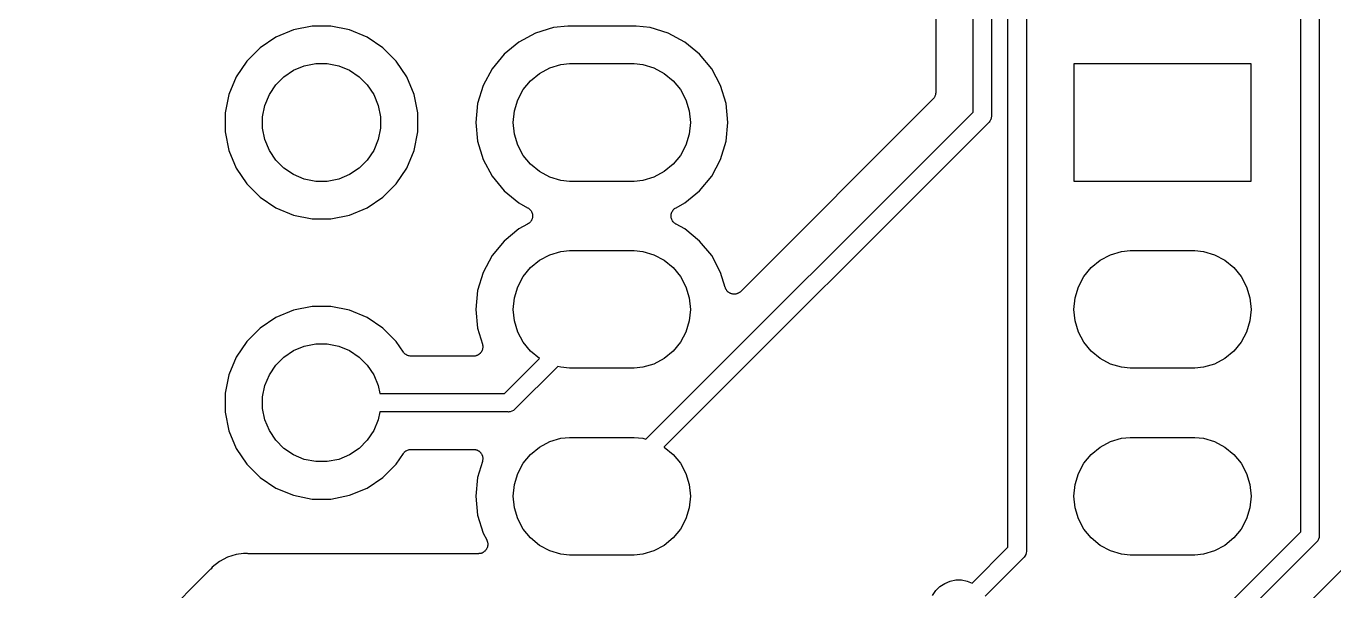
# Model space of a CAD drawing. Extents: x 19 to 115, y -142 to -17.
# Drawn here: x 30.28 to 48.05, y -127.02 to -119.34 of the extents above; entities that cross this region are included whole.
import ezdxf

# ---------------------------------------------------------------- set-up
doc = ezdxf.new("R2010")
doc.units = 0
doc.layers.add('BLACK', color=7, linetype='CONTINUOUS')

msp = doc.modelspace()

# ---------------------------------------------------------------- linework, layer by layer
at = {"layer": 'BLACK', "linetype": 'CONTINUOUS'}
for p, q in [((47.6, -126.213), (47.6, -103.411)), ((47.85, -103.457), (47.85, -126.259)), ((43.62, -126.423), (43.62, -108.661)), ((43.87, -108.707), (43.87, -126.468)), ((43.145, -120.508), (43.145, -114.004)), ((43.395, -113.958), (43.395, -120.554)), ((42.637, -118.145), (42.637, -120.245)), ((33.9085, -119.392), (33.6704, -119.491)), ((34.1612, -119.342), (33.9085, -119.392)), ((34.4188, -119.342), (34.1612, -119.342)), ((34.6715, -119.392), (34.4188, -119.342)), ((34.9096, -119.491), (34.6715, -119.392)), ((37.4436, -119.361), (37.197, -119.436)), ((37.6357, -119.342), (37.4436, -119.361)), ((38.5643, -119.342), (37.6357, -119.342)), ((38.7564, -119.361), (38.5643, -119.342)), ((39.003, -119.436), (38.7564, -119.361)), ((33.6704, -119.491), (33.4562, -119.634)), ((35.1238, -119.634), (34.9096, -119.491)), ((36.9698, -119.557), (36.7706, -119.721)), ((37.197, -119.436), (36.9698, -119.557)), ((39.2302, -119.557), (39.003, -119.436)), ((39.4294, -119.721), (39.2302, -119.557)), ((33.4562, -119.634), (33.274, -119.816)), ((35.306, -119.816), (35.1238, -119.634)), ((36.7706, -119.721), (36.6072, -119.92)), ((39.5928, -119.92), (39.4294, -119.721)), ((33.274, -119.816), (33.1309, -120.03)), ((33.78, -120.029), (33.9111, -119.941)), ((33.9111, -119.941), (34.0566, -119.881)), ((34.0566, -119.881), (34.2112, -119.85)), ((34.2112, -119.85), (34.3688, -119.85)), ((34.3688, -119.85), (34.5234, -119.881)), ((34.5234, -119.881), (34.6689, -119.941)), ((34.6689, -119.941), (34.8, -120.029)), ((35.4491, -120.03), (35.306, -119.816)), ((36.6072, -119.92), (36.4857, -120.147)), ((37.2534, -119.982), (37.3924, -119.907)), ((37.3924, -119.907), (37.5432, -119.862)), ((37.5432, -119.862), (37.6607, -119.85)), ((37.6607, -119.85), (38.5393, -119.85)), ((38.5393, -119.85), (38.6568, -119.862)), ((38.6568, -119.862), (38.8076, -119.907)), ((38.8076, -119.907), (38.9466, -119.982)), ((39.7143, -120.147), (39.5928, -119.92)), ((44.52, -121.45), (44.52, -119.85)), ((44.52, -119.85), (46.92, -119.85)), ((46.92, -119.85), (46.92, -121.45)), ((33.1309, -120.03), (33.0323, -120.268)), ((33.581, -120.271), (33.6686, -120.14)), ((33.6686, -120.14), (33.78, -120.029)), ((34.8, -120.029), (34.9114, -120.14)), ((34.9114, -120.14), (34.999, -120.271)), ((35.5477, -120.268), (35.4491, -120.03)), ((37.0316, -120.203), (37.1316, -120.082)), ((37.1316, -120.082), (37.2534, -119.982)), ((38.9466, -119.982), (39.0684, -120.082)), ((39.0684, -120.082), (39.1684, -120.203)), ((33.0323, -120.268), (32.982, -120.521)), ((33.5207, -120.417), (33.581, -120.271)), ((34.999, -120.271), (35.0593, -120.417)), ((35.598, -120.521), (35.5477, -120.268)), ((36.4857, -120.147), (36.4109, -120.394)), ((36.9573, -120.342), (37.0316, -120.203)), ((39.1684, -120.203), (39.2427, -120.342)), ((39.7891, -120.394), (39.7143, -120.147)), ((42.6148, -120.317), (42.6073, -120.326)), ((42.6151, -120.316), (42.6148, -120.317)), ((42.6155, -120.316), (42.6151, -120.316)), ((42.6211, -120.306), (42.6155, -120.316)), ((42.6267, -120.295), (42.6211, -120.306)), ((42.6269, -120.295), (42.6267, -120.295)), ((42.6272, -120.294), (42.6269, -120.295)), ((42.6307, -120.283), (42.6272, -120.294)), ((42.6342, -120.272), (42.6307, -120.283)), ((42.6343, -120.271), (42.6342, -120.272)), ((42.6345, -120.27), (42.6343, -120.271)), ((42.6357, -120.259), (42.6345, -120.27)), ((42.637, -120.247), (42.6357, -120.259)), ((42.637, -120.245), (42.637, -120.246)), ((42.637, -120.246), (42.637, -120.246)), ((42.637, -120.246), (42.637, -120.246)), ((42.637, -120.246), (42.637, -120.247)), ((33.49, -120.571), (33.5207, -120.417)), ((35.0593, -120.417), (35.09, -120.571)), ((36.4109, -120.394), (36.3857, -120.65)), ((36.8961, -120.65), (36.9116, -120.493)), ((36.9116, -120.493), (36.9573, -120.342)), ((39.2427, -120.342), (39.2884, -120.493)), ((39.2884, -120.493), (39.3039, -120.65)), ((39.8143, -120.65), (39.7891, -120.394)), ((42.5998, -120.335), (39.9883, -122.947)), ((42.6073, -120.326), (42.5998, -120.335)), ((32.982, -120.521), (32.982, -120.779)), ((33.49, -120.729), (33.49, -120.571)), ((35.09, -120.571), (35.09, -120.729)), ((35.598, -120.779), (35.598, -120.521)), ((36.3857, -120.65), (36.4109, -120.906)), ((36.9116, -120.807), (36.8961, -120.65)), ((38.6989, -124.954), (43.145, -120.508)), ((43.3541, -120.653), (38.9457, -125.061)), ((39.3039, -120.65), (39.2884, -120.807)), ((39.7891, -120.906), (39.8143, -120.65)), ((43.3588, -120.649), (43.3541, -120.653)), ((43.3627, -120.644), (43.3588, -120.649)), ((43.3744, -120.63), (43.3627, -120.644)), ((43.3627, -120.644), (43.3627, -120.644)), ((43.3823, -120.615), (43.3744, -120.63)), ((43.386, -120.608), (43.3823, -120.615)), ((43.3932, -120.585), (43.386, -120.608)), ((43.395, -120.566), (43.3932, -120.585)), ((43.395, -120.554), (43.3956, -120.56)), ((43.3956, -120.56), (43.395, -120.566)), ((43.395, -120.566), (43.395, -120.566)), ((32.982, -120.779), (33.0323, -121.032)), ((33.5207, -120.883), (33.49, -120.729)), ((35.09, -120.729), (35.0593, -120.883)), ((35.5477, -121.032), (35.598, -120.779)), ((36.9573, -120.958), (36.9116, -120.807)), ((39.2884, -120.807), (39.2427, -120.958)), ((33.581, -121.029), (33.5207, -120.883)), ((33.6686, -121.16), (33.581, -121.029)), ((34.999, -121.029), (34.9114, -121.16)), ((35.0593, -120.883), (34.999, -121.029)), ((36.4109, -120.906), (36.4857, -121.153)), ((37.0316, -121.097), (36.9573, -120.958)), ((39.2427, -120.958), (39.1684, -121.097)), ((39.7143, -121.153), (39.7891, -120.906)), ((33.0323, -121.032), (33.1309, -121.27)), ((33.78, -121.271), (33.6686, -121.16)), ((34.9114, -121.16), (34.8, -121.271)), ((35.4491, -121.27), (35.5477, -121.032)), ((36.4857, -121.153), (36.6072, -121.38)), ((37.1316, -121.218), (37.0316, -121.097)), ((39.1684, -121.097), (39.0684, -121.218)), ((39.5928, -121.38), (39.7143, -121.153)), ((33.1309, -121.27), (33.274, -121.484)), ((33.9111, -121.359), (33.78, -121.271)), ((34.0566, -121.419), (33.9111, -121.359)), ((34.6689, -121.359), (34.5234, -121.419)), ((34.8, -121.271), (34.6689, -121.359)), ((35.306, -121.484), (35.4491, -121.27)), ((36.6072, -121.38), (36.7706, -121.579)), ((37.2534, -121.318), (37.1316, -121.218)), ((37.3924, -121.393), (37.2534, -121.318)), ((38.9466, -121.318), (38.8076, -121.393)), ((39.0684, -121.218), (38.9466, -121.318)), ((39.4294, -121.579), (39.5928, -121.38)), ((33.274, -121.484), (33.4562, -121.666)), ((34.2112, -121.45), (34.0566, -121.419)), ((34.3688, -121.45), (34.2112, -121.45)), ((34.5234, -121.419), (34.3688, -121.45)), ((35.1238, -121.666), (35.306, -121.484)), ((37.5432, -121.438), (37.3924, -121.393)), ((37.6607, -121.45), (37.5432, -121.438)), ((38.5393, -121.45), (37.6607, -121.45)), ((38.6568, -121.438), (38.5393, -121.45)), ((38.8076, -121.393), (38.6568, -121.438)), ((46.92, -121.45), (44.52, -121.45)), ((33.4562, -121.666), (33.6704, -121.809)), ((34.9096, -121.809), (35.1238, -121.666)), ((36.7706, -121.579), (36.9698, -121.743)), ((39.2302, -121.743), (39.4294, -121.579)), ((33.6704, -121.809), (33.9085, -121.908)), ((33.9085, -121.908), (34.1612, -121.958)), ((34.4188, -121.958), (34.6715, -121.908)), ((34.6715, -121.908), (34.9096, -121.809)), ((36.9698, -121.743), (37.0917, -121.808)), ((37.0917, -121.808), (37.0928, -121.809)), ((37.0928, -121.809), (37.0928, -121.809)), ((37.0928, -121.809), (37.0928, -121.809)), ((37.0928, -121.809), (37.0933, -121.809)), ((37.0933, -121.809), (37.1033, -121.816)), ((37.1033, -121.816), (37.1133, -121.823)), ((37.1133, -121.823), (37.1135, -121.823)), ((37.1135, -121.823), (37.1137, -121.823)), ((37.1137, -121.823), (37.1222, -121.832)), ((37.1222, -121.832), (37.1307, -121.84)), ((37.1307, -121.84), (37.1308, -121.84)), ((37.1308, -121.84), (37.131, -121.841)), ((37.131, -121.841), (37.1376, -121.851)), ((37.1376, -121.851), (37.1443, -121.861)), ((37.1443, -121.861), (37.1444, -121.861)), ((37.1444, -121.861), (37.1445, -121.861)), ((37.1445, -121.861), (37.149, -121.872)), ((37.149, -121.872), (37.1536, -121.884)), ((37.1536, -121.884), (37.1537, -121.884)), ((37.1537, -121.884), (37.1538, -121.884)), ((37.1538, -121.884), (37.156, -121.896)), ((37.156, -121.896), (37.1583, -121.908)), ((37.1584, -121.909), (37.1582, -121.921)), ((37.1583, -121.908), (37.1583, -121.908)), ((37.1583, -121.908), (37.1584, -121.909)), ((39.0416, -121.931), (39.0418, -121.919)), ((39.0418, -121.919), (39.0418, -121.907)), ((39.0418, -121.907), (39.0419, -121.907)), ((39.0419, -121.906), (39.0443, -121.895)), ((39.0419, -121.907), (39.0419, -121.906)), ((39.0443, -121.895), (39.0467, -121.883)), ((39.0467, -121.883), (39.0468, -121.882)), ((39.0468, -121.882), (39.0469, -121.882)), ((39.0469, -121.882), (39.0516, -121.871)), ((39.0516, -121.871), (39.0563, -121.86)), ((39.0563, -121.86), (39.0565, -121.86)), ((39.0565, -121.86), (39.0566, -121.859)), ((39.0566, -121.859), (39.0634, -121.849)), ((39.0634, -121.849), (39.0701, -121.839)), ((39.0701, -121.839), (39.0703, -121.839)), ((39.0703, -121.839), (39.0705, -121.839)), ((39.0705, -121.839), (39.0792, -121.83)), ((39.0792, -121.83), (39.0877, -121.822)), ((39.0877, -121.822), (39.0879, -121.822)), ((39.0879, -121.822), (39.0881, -121.821)), ((39.0881, -121.821), (39.0983, -121.815)), ((39.0983, -121.815), (39.1083, -121.808)), ((39.1083, -121.808), (39.2302, -121.743)), ((34.1612, -121.958), (34.4188, -121.958)), ((36.9698, -122.097), (36.7706, -122.261)), ((37.0917, -122.032), (36.9698, -122.097)), ((37.1017, -122.025), (37.0917, -122.032)), ((37.1119, -122.019), (37.1017, -122.025)), ((37.1121, -122.018), (37.1119, -122.019)), ((37.1123, -122.018), (37.1121, -122.018)), ((37.1208, -122.01), (37.1123, -122.018)), ((37.1295, -122.001), (37.1208, -122.01)), ((37.1297, -122.001), (37.1295, -122.001)), ((37.1299, -122.001), (37.1297, -122.001)), ((37.1366, -121.991), (37.1299, -122.001)), ((37.1434, -121.981), (37.1366, -121.991)), ((37.1436, -121.98), (37.1434, -121.981)), ((37.1437, -121.98), (37.1436, -121.98)), ((37.1484, -121.969), (37.1437, -121.98)), ((37.1531, -121.958), (37.1484, -121.969)), ((37.1532, -121.958), (37.1531, -121.958)), ((37.1533, -121.957), (37.1532, -121.958)), ((37.1557, -121.945), (37.1533, -121.957)), ((37.1581, -121.934), (37.1557, -121.945)), ((37.1582, -121.933), (37.1581, -121.933)), ((37.1581, -121.933), (37.1581, -121.934)), ((37.1582, -121.921), (37.1582, -121.933)), ((39.0417, -121.932), (39.0416, -121.931)), ((39.044, -121.944), (39.0417, -121.932)), ((39.0417, -121.932), (39.0417, -121.932)), ((39.0462, -121.956), (39.044, -121.944)), ((39.0463, -121.956), (39.0462, -121.956)), ((39.0464, -121.956), (39.0463, -121.956)), ((39.051, -121.967), (39.0464, -121.956)), ((39.0555, -121.979), (39.051, -121.967)), ((39.0556, -121.979), (39.0555, -121.979)), ((39.0557, -121.979), (39.0556, -121.979)), ((39.0624, -121.989), (39.0557, -121.979)), ((39.069, -121.999), (39.0624, -121.989)), ((39.0692, -122), (39.069, -121.999)), ((39.0693, -122), (39.0692, -122)), ((39.0778, -122.008), (39.0693, -122)), ((39.0863, -122.017), (39.0778, -122.008)), ((39.0865, -122.017), (39.0863, -122.017)), ((39.0867, -122.017), (39.0865, -122.017)), ((39.0967, -122.024), (39.0867, -122.017)), ((39.1067, -122.031), (39.0967, -122.024)), ((39.1072, -122.031), (39.1067, -122.031)), ((39.1083, -122.032), (39.1072, -122.031)), ((39.1072, -122.031), (39.1072, -122.031)), ((39.1072, -122.031), (39.1072, -122.031)), ((39.2302, -122.097), (39.1083, -122.032)), ((39.4294, -122.261), (39.2302, -122.097)), ((36.7706, -122.261), (36.6072, -122.46)), ((39.5928, -122.46), (39.4294, -122.261)), ((37.2534, -122.522), (37.3924, -122.447)), ((37.3924, -122.447), (37.5432, -122.402)), ((37.5432, -122.402), (37.6607, -122.39)), ((37.6607, -122.39), (38.5393, -122.39)), ((38.5393, -122.39), (38.6568, -122.402)), ((38.6568, -122.402), (38.8076, -122.447)), ((38.8076, -122.447), (38.9466, -122.522)), ((44.8734, -122.522), (45.0124, -122.447)), ((45.0124, -122.447), (45.1632, -122.402)), ((45.1632, -122.402), (45.2807, -122.39)), ((45.2807, -122.39), (46.1593, -122.39)), ((46.1593, -122.39), (46.2768, -122.402)), ((46.2768, -122.402), (46.4276, -122.447)), ((46.4276, -122.447), (46.5666, -122.522)), ((36.6072, -122.46), (36.4857, -122.687)), ((37.0316, -122.743), (37.1316, -122.622)), ((37.1316, -122.622), (37.2534, -122.522)), ((38.9466, -122.522), (39.0684, -122.622)), ((39.0684, -122.622), (39.1684, -122.743)), ((39.7143, -122.687), (39.5928, -122.46)), ((44.6516, -122.743), (44.7516, -122.622)), ((44.7516, -122.622), (44.8734, -122.522)), ((46.5666, -122.522), (46.6884, -122.622)), ((46.6884, -122.622), (46.7884, -122.743)), ((36.4857, -122.687), (36.4109, -122.934)), ((36.9573, -122.882), (37.0316, -122.743)), ((39.1684, -122.743), (39.2427, -122.882)), ((39.7769, -122.894), (39.7143, -122.687)), ((44.5773, -122.882), (44.6516, -122.743)), ((46.7884, -122.743), (46.8627, -122.882)), ((36.4109, -122.934), (36.3857, -123.19)), ((36.9116, -123.033), (36.9573, -122.882)), ((39.2427, -122.882), (39.2884, -123.033)), ((39.7792, -122.899), (39.7769, -122.894)), ((39.7809, -122.905), (39.7792, -122.899)), ((39.7839, -122.91), (39.7809, -122.905)), ((39.7864, -122.916), (39.7839, -122.91)), ((39.7897, -122.921), (39.7864, -122.916)), ((39.7924, -122.927), (39.7897, -122.921)), ((39.7965, -122.932), (39.7924, -122.927)), ((39.8002, -122.937), (39.7965, -122.932)), ((39.8043, -122.941), (39.8002, -122.937)), ((39.808, -122.946), (39.8043, -122.941)), ((39.8131, -122.95), (39.808, -122.946)), ((39.8176, -122.955), (39.8131, -122.95)), ((39.8225, -122.958), (39.8176, -122.955)), ((39.8271, -122.962), (39.8225, -122.958)), ((39.8328, -122.965), (39.8271, -122.962)), ((39.8382, -122.969), (39.8328, -122.965)), ((39.8437, -122.971), (39.8382, -122.969)), ((39.8488, -122.974), (39.8437, -122.971)), ((39.8551, -122.976), (39.8488, -122.974)), ((39.8611, -122.978), (39.8551, -122.976)), ((39.8669, -122.979), (39.8611, -122.978)), ((39.8725, -122.981), (39.8669, -122.979)), ((39.879, -122.982), (39.8725, -122.981)), ((39.8854, -122.983), (39.879, -122.982)), ((39.8913, -122.983), (39.8854, -122.983)), ((39.8971, -122.984), (39.8913, -122.983)), ((39.9036, -122.983), (39.8971, -122.984)), ((39.9101, -122.983), (39.9036, -122.983)), ((39.9159, -122.982), (39.9101, -122.983)), ((39.9218, -122.982), (39.9159, -122.982)), ((39.9281, -122.98), (39.9218, -122.982)), ((39.9345, -122.979), (39.9281, -122.98)), ((39.94, -122.976), (39.9345, -122.979)), ((39.9456, -122.975), (39.94, -122.976)), ((39.9514, -122.972), (39.9456, -122.975)), ((39.9575, -122.969), (39.9514, -122.972)), ((39.9624, -122.966), (39.9575, -122.969)), ((39.9676, -122.963), (39.9624, -122.966)), ((39.9727, -122.959), (39.9676, -122.963)), ((39.9782, -122.956), (39.9727, -122.959)), ((39.9824, -122.951), (39.9782, -122.956)), ((39.987, -122.948), (39.9824, -122.951)), ((39.9883, -122.947), (39.987, -122.948)), ((44.5316, -123.033), (44.5773, -122.882)), ((46.8627, -122.882), (46.9084, -123.033)), ((34.1612, -123.152), (33.9085, -123.202)), ((34.4188, -123.152), (34.1612, -123.152)), ((34.6715, -123.202), (34.4188, -123.152)), ((36.8961, -123.19), (36.9116, -123.033)), ((39.2884, -123.033), (39.3039, -123.19)), ((44.5161, -123.19), (44.5316, -123.033)), ((46.9084, -123.033), (46.9239, -123.19)), ((33.6704, -123.301), (33.4562, -123.444)), ((33.9085, -123.202), (33.6704, -123.301)), ((34.9096, -123.301), (34.6715, -123.202)), ((35.1238, -123.444), (34.9096, -123.301)), ((36.3857, -123.19), (36.4109, -123.446)), ((36.9116, -123.347), (36.8961, -123.19)), ((39.3039, -123.19), (39.2884, -123.347)), ((44.5316, -123.347), (44.5161, -123.19)), ((46.9239, -123.19), (46.9084, -123.347)), ((33.4562, -123.444), (33.274, -123.626)), ((35.306, -123.626), (35.1238, -123.444)), ((36.4109, -123.446), (36.4767, -123.663)), ((36.9573, -123.498), (36.9116, -123.347)), ((37.0316, -123.637), (36.9573, -123.498)), ((39.2427, -123.498), (39.1684, -123.637)), ((39.2884, -123.347), (39.2427, -123.498)), ((44.5773, -123.498), (44.5316, -123.347)), ((44.6516, -123.637), (44.5773, -123.498)), ((46.8627, -123.498), (46.7884, -123.637)), ((46.9084, -123.347), (46.8627, -123.498)), ((33.274, -123.626), (33.1309, -123.84)), ((33.9111, -123.751), (34.0566, -123.691)), ((34.0566, -123.691), (34.2112, -123.66)), ((34.2112, -123.66), (34.3688, -123.66)), ((34.3688, -123.66), (34.5234, -123.691)), ((34.5234, -123.691), (34.6689, -123.751)), ((35.4024, -123.771), (35.306, -123.626)), ((36.4767, -123.663), (36.4772, -123.665)), ((36.4772, -123.665), (36.4782, -123.671)), ((36.4782, -123.671), (36.4799, -123.676)), ((36.4799, -123.676), (36.4805, -123.683)), ((36.4805, -123.683), (36.4817, -123.689)), ((36.4817, -123.689), (36.4816, -123.695)), ((36.4816, -123.695), (36.4821, -123.701)), ((37.1316, -123.758), (37.0316, -123.637)), ((39.1684, -123.637), (39.0684, -123.758)), ((44.7516, -123.758), (44.6516, -123.637)), ((46.7884, -123.637), (46.6884, -123.758)), ((33.1309, -123.84), (33.0323, -124.078)), ((33.6686, -123.95), (33.78, -123.839)), ((33.78, -123.839), (33.9111, -123.751)), ((34.6689, -123.751), (34.8, -123.839)), ((34.8, -123.839), (34.9114, -123.95)), ((35.4099, -123.78), (35.4024, -123.771)), ((35.4173, -123.789), (35.4099, -123.78)), ((35.4178, -123.789), (35.4173, -123.789)), ((35.4182, -123.79), (35.4178, -123.789)), ((35.4273, -123.797), (35.4182, -123.79)), ((35.4363, -123.805), (35.4273, -123.797)), ((35.4368, -123.805), (35.4363, -123.805)), ((35.4373, -123.805), (35.4368, -123.805)), ((35.4477, -123.811), (35.4373, -123.805)), ((35.458, -123.817), (35.4477, -123.811)), ((35.4586, -123.817), (35.458, -123.817)), ((35.4591, -123.817), (35.4586, -123.817)), ((35.4704, -123.821), (35.4591, -123.817)), ((35.4816, -123.824), (35.4704, -123.821)), ((35.4822, -123.824), (35.4816, -123.824)), ((35.4828, -123.824), (35.4822, -123.824)), ((35.4946, -123.826), (35.4828, -123.824)), ((35.5063, -123.827), (35.4946, -123.826)), ((35.5075, -123.827), (35.5063, -123.827)), ((35.508, -123.827), (35.5075, -123.827)), ((35.5075, -123.827), (35.5075, -123.827)), ((35.5075, -123.827), (35.5075, -123.827)), ((36.3551, -123.827), (35.508, -123.827)), ((36.361, -123.826), (36.3551, -123.827)), ((36.3668, -123.826), (36.361, -123.826)), ((36.3733, -123.825), (36.3668, -123.826)), ((36.3798, -123.825), (36.3733, -123.825)), ((36.3854, -123.823), (36.3798, -123.825)), ((36.3912, -123.822), (36.3854, -123.823)), ((36.3972, -123.819), (36.3912, -123.822)), ((36.4035, -123.817), (36.3972, -123.819)), ((36.4087, -123.815), (36.4035, -123.817)), ((36.4141, -123.812), (36.4087, -123.815)), ((36.4196, -123.809), (36.4141, -123.812)), ((36.4254, -123.806), (36.4196, -123.809)), ((36.43, -123.802), (36.4254, -123.806)), ((36.4348, -123.799), (36.43, -123.802)), ((36.4395, -123.794), (36.4348, -123.799)), ((36.4446, -123.79), (36.4395, -123.794)), ((36.4484, -123.786), (36.4446, -123.79)), ((36.4525, -123.782), (36.4484, -123.786)), ((36.4562, -123.776), (36.4525, -123.782)), ((36.4604, -123.771), (36.4562, -123.776)), ((36.4632, -123.766), (36.4604, -123.771)), ((36.4665, -123.761), (36.4632, -123.766)), ((36.4691, -123.755), (36.4665, -123.761)), ((36.4722, -123.749), (36.4691, -123.755)), ((36.4739, -123.744), (36.4722, -123.749)), ((36.4762, -123.738), (36.4739, -123.744)), ((36.4776, -123.732), (36.4762, -123.738)), ((36.4795, -123.726), (36.4776, -123.732)), ((36.4802, -123.72), (36.4795, -123.726)), ((36.4814, -123.714), (36.4802, -123.72)), ((36.4821, -123.701), (36.4814, -123.707)), ((36.4814, -123.707), (36.4814, -123.714)), ((36.7782, -124.335), (37.2543, -123.859)), ((37.2534, -123.858), (37.1316, -123.758)), ((37.2543, -123.859), (37.2534, -123.858)), ((38.9466, -123.858), (38.8076, -123.933)), ((39.0684, -123.758), (38.9466, -123.858)), ((44.8734, -123.858), (44.7516, -123.758)), ((45.0124, -123.933), (44.8734, -123.858)), ((46.5666, -123.858), (46.4276, -123.933)), ((46.6884, -123.758), (46.5666, -123.858)), ((33.581, -124.081), (33.6686, -123.95)), ((34.9114, -123.95), (34.999, -124.081)), ((37.5011, -123.966), (36.9227, -124.544)), ((37.5432, -123.978), (37.5011, -123.966)), ((37.6607, -123.99), (37.5432, -123.978)), ((38.5393, -123.99), (37.6607, -123.99)), ((38.6568, -123.978), (38.5393, -123.99)), ((38.8076, -123.933), (38.6568, -123.978)), ((45.1632, -123.978), (45.0124, -123.933)), ((45.2807, -123.99), (45.1632, -123.978)), ((46.1593, -123.99), (45.2807, -123.99)), ((46.2768, -123.978), (46.1593, -123.99)), ((46.4276, -123.933), (46.2768, -123.978)), ((33.0323, -124.078), (32.982, -124.331)), ((33.49, -124.381), (33.5207, -124.227)), ((33.5207, -124.227), (33.581, -124.081)), ((34.999, -124.081), (35.0593, -124.227)), ((35.0593, -124.227), (35.0808, -124.335)), ((32.982, -124.331), (32.982, -124.589)), ((33.49, -124.539), (33.49, -124.381)), ((35.0808, -124.335), (36.7782, -124.335)), ((33.5207, -124.693), (33.49, -124.539)), ((35.0808, -124.585), (35.0593, -124.693)), ((36.8239, -124.585), (35.0808, -124.585)), ((36.83, -124.586), (36.8239, -124.585)), ((36.8361, -124.585), (36.83, -124.586)), ((36.8545, -124.583), (36.8361, -124.585)), ((36.8361, -124.585), (36.8361, -124.585)), ((36.8781, -124.576), (36.8545, -124.583)), ((36.8998, -124.564), (36.8781, -124.576)), ((36.9188, -124.549), (36.8998, -124.564)), ((36.9227, -124.544), (36.9188, -124.549)), ((32.982, -124.589), (33.0323, -124.842)), ((33.581, -124.839), (33.5207, -124.693)), ((35.0593, -124.693), (34.999, -124.839)), ((33.0323, -124.842), (33.1309, -125.08)), ((33.6686, -124.97), (33.581, -124.839)), ((34.999, -124.839), (34.9114, -124.97)), ((37.5432, -124.942), (37.6607, -124.93)), ((37.6607, -124.93), (38.5393, -124.93)), ((38.5393, -124.93), (38.6568, -124.942)), ((45.1632, -124.942), (45.2807, -124.93)), ((45.2807, -124.93), (46.1593, -124.93)), ((46.1593, -124.93), (46.2768, -124.942)), ((33.1309, -125.08), (33.274, -125.294)), ((33.78, -125.081), (33.6686, -124.97)), ((33.9111, -125.169), (33.78, -125.081)), ((34.8, -125.081), (34.6689, -125.169)), ((34.9114, -124.97), (34.8, -125.081)), ((35.4287, -125.122), (35.4378, -125.114)), ((35.4378, -125.114), (35.4383, -125.114)), ((35.4383, -125.114), (35.4388, -125.114)), ((35.4388, -125.114), (35.4493, -125.108)), ((35.4493, -125.108), (35.4596, -125.103)), ((35.4596, -125.103), (35.4602, -125.102)), ((35.4602, -125.102), (35.4608, -125.102)), ((35.4608, -125.102), (35.4721, -125.099)), ((35.4721, -125.099), (35.4834, -125.095)), ((35.4834, -125.095), (35.484, -125.095)), ((35.484, -125.095), (35.4846, -125.095)), ((35.4846, -125.095), (35.4964, -125.094)), ((35.4964, -125.094), (35.508, -125.093)), ((35.508, -125.093), (36.3551, -125.093)), ((36.3551, -125.093), (36.3569, -125.093)), ((36.3569, -125.093), (36.3627, -125.094)), ((36.3627, -125.094), (36.3686, -125.094)), ((36.3686, -125.094), (36.375, -125.095)), ((36.375, -125.095), (36.3815, -125.096)), ((36.3815, -125.096), (36.3871, -125.098)), ((36.3871, -125.098), (36.3928, -125.099)), ((36.3928, -125.099), (36.3989, -125.101)), ((36.3989, -125.101), (36.4052, -125.103)), ((36.4052, -125.103), (36.4103, -125.106)), ((36.4103, -125.106), (36.4157, -125.108)), ((36.4157, -125.108), (36.4211, -125.112)), ((36.4211, -125.112), (36.4269, -125.115)), ((36.4269, -125.115), (36.4314, -125.119)), ((37.1316, -125.162), (37.2534, -125.062)), ((37.2534, -125.062), (37.3924, -124.987)), ((37.3924, -124.987), (37.5432, -124.942)), ((38.6568, -124.942), (38.6989, -124.954)), ((38.9457, -125.061), (38.9466, -125.062)), ((38.9466, -125.062), (39.0684, -125.162)), ((44.7516, -125.162), (44.8734, -125.062)), ((44.8734, -125.062), (45.0124, -124.987)), ((45.0124, -124.987), (45.1632, -124.942)), ((46.2768, -124.942), (46.4276, -124.987)), ((46.4276, -124.987), (46.5666, -125.062)), ((46.5666, -125.062), (46.6884, -125.162)), ((33.274, -125.294), (33.4562, -125.476)), ((34.0566, -125.229), (33.9111, -125.169)), ((34.2112, -125.26), (34.0566, -125.229)), ((34.3688, -125.26), (34.2112, -125.26)), ((34.5234, -125.229), (34.3688, -125.26)), ((34.6689, -125.169), (34.5234, -125.229)), ((35.1238, -125.476), (35.306, -125.294)), ((35.306, -125.294), (35.4024, -125.149)), ((35.4024, -125.149), (35.4027, -125.149)), ((35.4027, -125.149), (35.4028, -125.149)), ((35.4028, -125.149), (35.4034, -125.148)), ((35.4028, -125.149), (35.4028, -125.149)), ((35.4034, -125.148), (35.4111, -125.139)), ((35.4111, -125.139), (35.4186, -125.13)), ((35.4186, -125.13), (35.419, -125.13)), ((35.419, -125.13), (35.4194, -125.129)), ((35.4194, -125.129), (35.4287, -125.122)), ((36.4767, -125.257), (36.4109, -125.474)), ((36.4314, -125.119), (36.4362, -125.122)), ((36.4362, -125.122), (36.4408, -125.127)), ((36.4408, -125.127), (36.4459, -125.131)), ((36.4459, -125.131), (36.4495, -125.136)), ((36.4495, -125.136), (36.4537, -125.14)), ((36.4537, -125.14), (36.4573, -125.145)), ((36.4573, -125.145), (36.4614, -125.15)), ((36.4614, -125.15), (36.4641, -125.156)), ((36.4641, -125.156), (36.4673, -125.161)), ((36.4673, -125.161), (36.4698, -125.167)), ((36.4698, -125.167), (36.4729, -125.172)), ((36.4729, -125.172), (36.4745, -125.178)), ((36.4745, -125.178), (36.4768, -125.183)), ((36.4778, -125.251), (36.4767, -125.257)), ((36.4768, -125.183), (36.478, -125.19)), ((36.4795, -125.246), (36.4778, -125.251)), ((36.478, -125.19), (36.4799, -125.196)), ((36.4802, -125.239), (36.4795, -125.246)), ((36.4799, -125.196), (36.4804, -125.202)), ((36.4815, -125.233), (36.4802, -125.239)), ((36.4804, -125.202), (36.4815, -125.208)), ((36.4815, -125.208), (36.4815, -125.214)), ((36.4815, -125.214), (36.4821, -125.221)), ((36.4821, -125.221), (36.4815, -125.227)), ((36.4815, -125.227), (36.4815, -125.233)), ((36.9573, -125.422), (37.0316, -125.283)), ((37.0316, -125.283), (37.1316, -125.162)), ((39.0684, -125.162), (39.1684, -125.283)), ((39.1684, -125.283), (39.2427, -125.422)), ((44.5773, -125.422), (44.6516, -125.283)), ((44.6516, -125.283), (44.7516, -125.162)), ((46.6884, -125.162), (46.7884, -125.283)), ((46.7884, -125.283), (46.8627, -125.422)), ((36.9116, -125.573), (36.9573, -125.422)), ((39.2427, -125.422), (39.2884, -125.573)), ((44.5316, -125.573), (44.5773, -125.422)), ((46.8627, -125.422), (46.9084, -125.573)), ((33.4562, -125.476), (33.6704, -125.619)), ((33.6704, -125.619), (33.9085, -125.718)), ((34.6715, -125.718), (34.9096, -125.619)), ((34.9096, -125.619), (35.1238, -125.476)), ((36.4109, -125.474), (36.3857, -125.73)), ((36.8961, -125.73), (36.9116, -125.573)), ((39.2884, -125.573), (39.3039, -125.73)), ((44.5161, -125.73), (44.5316, -125.573)), ((46.9084, -125.573), (46.9239, -125.73)), ((33.9085, -125.718), (34.1612, -125.768)), ((34.1612, -125.768), (34.4188, -125.768)), ((34.4188, -125.768), (34.6715, -125.718)), ((36.3857, -125.73), (36.4109, -125.986)), ((36.9116, -125.887), (36.8961, -125.73)), ((39.3039, -125.73), (39.2884, -125.887)), ((44.5316, -125.887), (44.5161, -125.73)), ((46.9239, -125.73), (46.9084, -125.887)), ((36.4109, -125.986), (36.4857, -126.233)), ((36.9573, -126.038), (36.9116, -125.887)), ((39.2884, -125.887), (39.2427, -126.038)), ((44.5773, -126.038), (44.5316, -125.887)), ((46.9084, -125.887), (46.8627, -126.038)), ((37.0316, -126.177), (36.9573, -126.038)), ((37.1316, -126.298), (37.0316, -126.177)), ((39.1684, -126.177), (39.0684, -126.298)), ((39.2427, -126.038), (39.1684, -126.177)), ((44.6516, -126.177), (44.5773, -126.038)), ((44.7516, -126.298), (44.6516, -126.177)), ((46.7884, -126.177), (46.6884, -126.298)), ((46.8627, -126.038), (46.7884, -126.177)), ((36.4857, -126.233), (36.535, -126.325)), ((36.535, -126.325), (36.5358, -126.327)), ((36.5358, -126.327), (36.538, -126.332)), ((36.538, -126.332), (36.5407, -126.337)), ((36.5407, -126.337), (36.5426, -126.344)), ((36.5426, -126.344), (36.545, -126.35)), ((36.545, -126.35), (36.5461, -126.356)), ((36.5461, -126.356), (36.5477, -126.361)), ((36.5477, -126.361), (36.5483, -126.368)), ((37.2534, -126.398), (37.1316, -126.298)), ((39.0684, -126.298), (38.9466, -126.398)), ((44.8734, -126.398), (44.7516, -126.298)), ((46.3189, -127.494), (47.6, -126.213)), ((47.809, -126.358), (46.5657, -127.601)), ((46.6884, -126.298), (46.5666, -126.398)), ((47.8138, -126.354), (47.809, -126.358)), ((47.8177, -126.349), (47.8138, -126.354)), ((47.8294, -126.335), (47.8177, -126.349)), ((47.8177, -126.349), (47.8177, -126.349)), ((47.8304, -126.333), (47.8294, -126.335)), ((47.841, -126.313), (47.8304, -126.333)), ((47.8482, -126.29), (47.841, -126.313)), ((47.85, -126.271), (47.8482, -126.29)), ((47.85, -126.259), (47.8506, -126.265)), ((47.8506, -126.265), (47.85, -126.271)), ((47.85, -126.271), (47.85, -126.271)), ((33.1319, -126.521), (33.0126, -126.557)), ((33.231, -126.511), (33.1319, -126.521)), ((33.2311, -126.511), (33.231, -126.511)), ((33.256, -126.509), (33.2311, -126.511)), ((33.2809, -126.511), (33.256, -126.509)), ((33.2862, -126.511), (33.2809, -126.511)), ((33.2916, -126.512), (33.2862, -126.511)), ((33.2933, -126.512), (33.2916, -126.512)), ((36.423, -126.512), (33.2933, -126.512)), ((36.4288, -126.511), (36.423, -126.512)), ((36.4348, -126.511), (36.4288, -126.511)), ((36.4412, -126.51), (36.4348, -126.511)), ((36.4476, -126.51), (36.4412, -126.51)), ((36.4533, -126.508), (36.4476, -126.51)), ((36.4591, -126.507), (36.4533, -126.508)), ((36.4651, -126.504), (36.4591, -126.507)), ((36.4714, -126.502), (36.4651, -126.504)), ((36.4766, -126.5), (36.4714, -126.502)), ((36.4821, -126.497), (36.4766, -126.5)), ((36.4875, -126.494), (36.4821, -126.497)), ((36.4933, -126.491), (36.4875, -126.494)), ((36.4978, -126.487), (36.4933, -126.491)), ((36.5028, -126.484), (36.4978, -126.487)), ((36.5074, -126.479), (36.5028, -126.484)), ((36.5125, -126.475), (36.5074, -126.479)), ((36.5162, -126.471), (36.5125, -126.475)), ((36.5204, -126.466), (36.5162, -126.471)), ((36.5241, -126.461), (36.5204, -126.466)), ((36.5283, -126.456), (36.5241, -126.461)), ((36.5311, -126.451), (36.5283, -126.456)), ((36.5344, -126.446), (36.5311, -126.451)), ((36.537, -126.44), (36.5344, -126.446)), ((36.54, -126.434), (36.537, -126.44)), ((36.5418, -126.429), (36.54, -126.434)), ((36.5441, -126.423), (36.5418, -126.429)), ((36.5454, -126.417), (36.5441, -126.423)), ((36.5474, -126.411), (36.5454, -126.417)), ((36.548, -126.405), (36.5474, -126.411)), ((36.5492, -126.399), (36.548, -126.405)), ((36.5483, -126.368), (36.5495, -126.374)), ((36.5493, -126.392), (36.5492, -126.399)), ((36.55, -126.386), (36.5493, -126.392)), ((36.5495, -126.374), (36.5494, -126.38)), ((36.5494, -126.38), (36.55, -126.386)), ((37.3924, -126.473), (37.2534, -126.398)), ((37.5432, -126.518), (37.3924, -126.473)), ((37.6607, -126.53), (37.5432, -126.518)), ((38.5393, -126.53), (37.6607, -126.53)), ((38.6568, -126.518), (38.5393, -126.53)), ((38.8076, -126.473), (38.6568, -126.518)), ((38.9466, -126.398), (38.8076, -126.473)), ((43.1315, -126.911), (43.62, -126.423)), ((43.861, -126.522), (43.8494, -126.544)), ((43.8682, -126.499), (43.861, -126.522)), ((43.87, -126.481), (43.8682, -126.499)), ((43.87, -126.468), (43.8706, -126.474)), ((43.8706, -126.474), (43.87, -126.481)), ((43.87, -126.481), (43.87, -126.481)), ((45.0124, -126.473), (44.8734, -126.398)), ((45.1632, -126.518), (45.0124, -126.473)), ((45.2807, -126.53), (45.1632, -126.518)), ((46.1593, -126.53), (45.2807, -126.53)), ((46.2768, -126.518), (46.1593, -126.53)), ((46.4276, -126.473), (46.2768, -126.518)), ((46.5666, -126.398), (46.4276, -126.473)), ((32.7892, -126.716), (32.7854, -126.72)), ((32.7904, -126.715), (32.7892, -126.716)), ((32.8062, -126.695), (32.7904, -126.715)), ((32.9026, -126.616), (32.8062, -126.695)), ((33.0126, -126.557), (32.9026, -126.616)), ((43.829, -126.567), (43.3083, -127.088)), ((43.8338, -126.563), (43.829, -126.567)), ((43.8377, -126.558), (43.8338, -126.563)), ((43.8482, -126.546), (43.8377, -126.558)), ((43.8377, -126.558), (43.8377, -126.558)), ((43.8494, -126.544), (43.8482, -126.546)), ((32.782, -126.724), (30.276, -129.23)), ((32.7854, -126.72), (32.782, -126.724)), ((42.7609, -126.915), (42.8337, -126.884)), ((42.8337, -126.884), (42.911, -126.869)), ((42.911, -126.869), (42.9898, -126.869)), ((42.9898, -126.869), (43.067, -126.884)), ((43.067, -126.884), (43.1315, -126.911)), ((47.3973, -127.488), (48.1462, -126.739)), ((42.5959, -127.08), (42.6397, -127.014)), ((42.6397, -127.014), (42.6954, -126.958)), ((42.6954, -126.958), (42.7609, -126.915))]:
    msp.add_line(p, q, dxfattribs=at)

doc.saveas('drawing.dxf')
